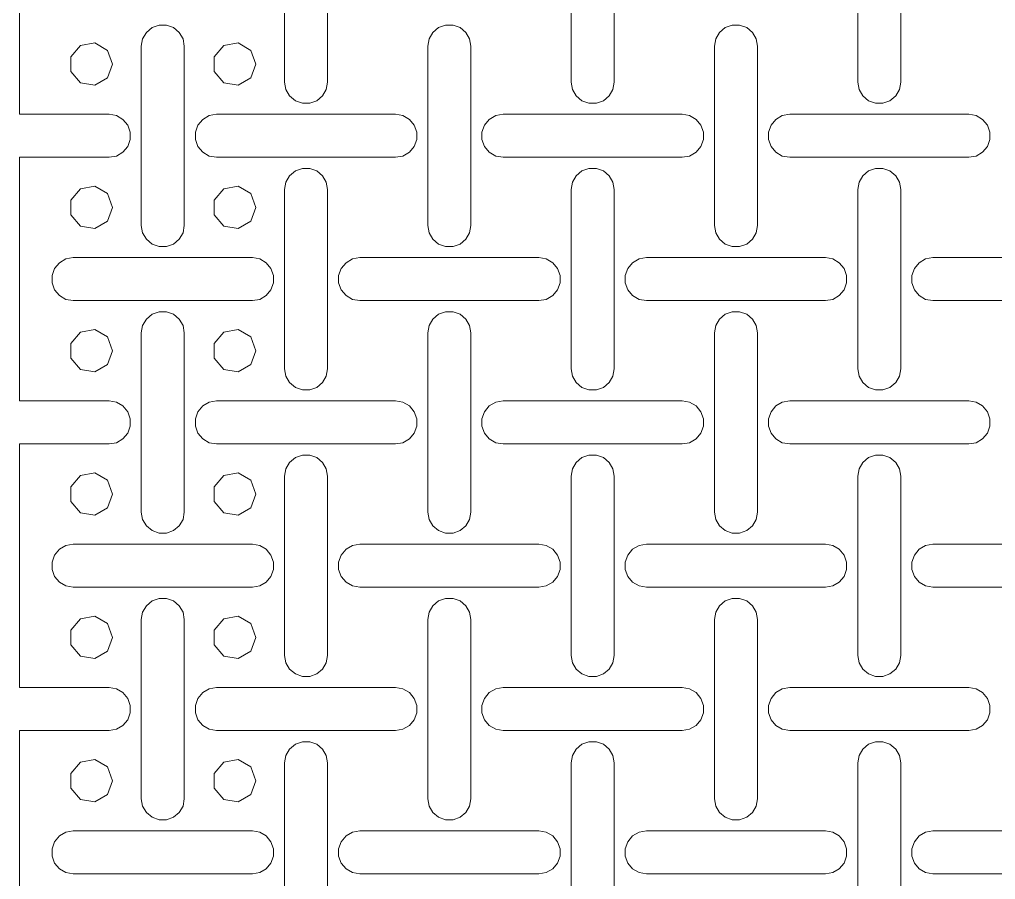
# Model space of a CAD drawing. Header units: metres. Extents: x 0 to 140, y 0 to 240.
# Drawn here: x 0 to 68.1, y 118.1 to 178.1 of the extents above; entities that cross this region are included whole.
import ezdxf

# ---------------------------------------------------------------- set-up
doc = ezdxf.new("R2010")
doc.units = ezdxf.units.M
doc.layers.add('TOP', color=1, linetype='Continuous', lineweight=0)

msp = doc.modelspace()

# ---------------------------------------------------------------- linework, layer by layer
at = {"layer": 'TOP'}
for p, q in [((0, 171.5), (0, 188.5)), ((18.5, 173.75), (18.5, 186.25)), ((21.5, 173.75), (21.5, 186.25)), ((38.5, 173.75), (38.5, 186.25)), ((41.5, 173.75), (41.5, 186.25)), ((58.5, 173.75), (58.5, 186.25)), ((61.5, 173.75), (61.5, 186.25)), ((8.59, 176.763), (8.851, 177.214)), ((8.851, 177.214), (9.25, 177.549)), ((9.25, 177.549), (9.74, 177.727)), ((9.74, 177.727), (10.26, 177.727)), ((10.26, 177.727), (10.75, 177.549)), ((10.75, 177.549), (11.149, 177.214)), ((11.149, 177.214), (11.41, 176.763)), ((28.59, 176.763), (28.851, 177.214)), ((28.851, 177.214), (29.25, 177.549)), ((29.25, 177.549), (29.74, 177.727)), ((29.74, 177.727), (30.26, 177.727)), ((30.26, 177.727), (30.75, 177.549)), ((30.75, 177.549), (31.149, 177.214)), ((31.149, 177.214), (31.41, 176.763)), ((48.59, 176.763), (48.851, 177.214)), ((48.851, 177.214), (49.25, 177.549)), ((49.25, 177.549), (49.74, 177.727)), ((49.74, 177.727), (50.26, 177.727)), ((50.26, 177.727), (50.75, 177.549)), ((50.75, 177.549), (51.149, 177.214)), ((51.149, 177.214), (51.41, 176.763)), ((5.26, 176.477), (4.25, 176.299)), ((6.149, 175.964), (5.26, 176.477)), ((8.5, 176.25), (8.59, 176.763)), ((11.41, 176.763), (11.5, 176.25)), ((15.26, 176.477), (14.25, 176.299)), ((16.149, 175.964), (15.26, 176.477)), ((28.5, 176.25), (28.59, 176.763)), ((31.41, 176.763), (31.5, 176.25)), ((48.5, 176.25), (48.59, 176.763)), ((51.41, 176.763), (51.5, 176.25)), ((4.25, 176.299), (3.59, 175.513)), ((6.5, 175), (6.149, 175.964)), ((8.5, 163.75), (8.5, 176.25)), ((11.5, 163.75), (11.5, 176.25)), ((14.25, 176.299), (13.59, 175.513)), ((16.5, 175), (16.149, 175.964)), ((28.5, 163.75), (28.5, 176.25)), ((31.5, 163.75), (31.5, 176.25)), ((48.5, 163.75), (48.5, 176.25)), ((51.5, 163.75), (51.5, 176.25)), ((3.59, 175.513), (3.59, 174.487)), ((13.59, 175.513), (13.59, 174.487)), ((3.59, 174.487), (4.25, 173.701)), ((6.149, 174.036), (6.5, 175)), ((13.59, 174.487), (14.25, 173.701)), ((16.149, 174.036), (16.5, 175)), ((4.25, 173.701), (5.26, 173.523)), ((5.26, 173.523), (6.149, 174.036)), ((14.25, 173.701), (15.26, 173.523)), ((15.26, 173.523), (16.149, 174.036)), ((18.5, 173.75), (18.59, 173.237)), ((21.41, 173.237), (21.5, 173.75)), ((38.5, 173.75), (38.59, 173.237)), ((41.41, 173.237), (41.5, 173.75)), ((58.5, 173.75), (58.59, 173.237)), ((61.41, 173.237), (61.5, 173.75)), ((18.59, 173.237), (18.851, 172.786)), ((21.149, 172.786), (21.41, 173.237)), ((38.59, 173.237), (38.851, 172.786)), ((41.149, 172.786), (41.41, 173.237)), ((58.59, 173.237), (58.851, 172.786)), ((61.149, 172.786), (61.41, 173.237)), ((18.851, 172.786), (19.25, 172.451)), ((19.25, 172.451), (19.74, 172.273)), ((20.26, 172.273), (20.75, 172.451)), ((20.75, 172.451), (21.149, 172.786)), ((38.851, 172.786), (39.25, 172.451)), ((39.25, 172.451), (39.74, 172.273)), ((40.26, 172.273), (40.75, 172.451)), ((40.75, 172.451), (41.149, 172.786)), ((58.851, 172.786), (59.25, 172.451)), ((59.25, 172.451), (59.74, 172.273)), ((60.26, 172.273), (60.75, 172.451)), ((60.75, 172.451), (61.149, 172.786)), ((19.74, 172.273), (20.26, 172.273)), ((39.74, 172.273), (40.26, 172.273)), ((59.74, 172.273), (60.26, 172.273)), ((0, 171.5), (6.25, 171.5)), ((6.25, 171.5), (6.763, 171.41)), ((6.763, 171.41), (7.214, 171.149)), ((7.214, 171.149), (7.549, 170.75)), ((12.451, 170.75), (12.786, 171.149)), ((12.786, 171.149), (13.237, 171.41)), ((13.237, 171.41), (13.75, 171.5)), ((13.75, 171.5), (26.25, 171.5)), ((26.25, 171.5), (26.763, 171.41)), ((26.763, 171.41), (27.214, 171.149)), ((27.214, 171.149), (27.549, 170.75)), ((32.451, 170.75), (32.786, 171.149)), ((32.786, 171.149), (33.237, 171.41)), ((33.237, 171.41), (33.75, 171.5)), ((33.75, 171.5), (46.25, 171.5)), ((46.25, 171.5), (46.763, 171.41)), ((46.763, 171.41), (47.214, 171.149)), ((47.214, 171.149), (47.549, 170.75)), ((52.451, 170.75), (52.786, 171.149)), ((52.786, 171.149), (53.237, 171.41)), ((53.237, 171.41), (53.75, 171.5)), ((53.75, 171.5), (66.25, 171.5)), ((66.25, 171.5), (66.763, 171.41)), ((66.763, 171.41), (67.214, 171.149)), ((67.214, 171.149), (67.549, 170.75)), ((7.549, 170.75), (7.727, 170.26)), ((12.273, 170.26), (12.451, 170.75)), ((27.549, 170.75), (27.727, 170.26)), ((32.273, 170.26), (32.451, 170.75)), ((47.549, 170.75), (47.727, 170.26)), ((52.273, 170.26), (52.451, 170.75)), ((67.549, 170.75), (67.727, 170.26)), ((7.727, 169.74), (7.549, 169.25)), ((7.727, 170.26), (7.727, 169.74)), ((12.273, 169.74), (12.273, 170.26)), ((12.451, 169.25), (12.273, 169.74)), ((27.727, 169.74), (27.549, 169.25)), ((27.727, 170.26), (27.727, 169.74)), ((32.273, 169.74), (32.273, 170.26)), ((32.451, 169.25), (32.273, 169.74)), ((47.727, 169.74), (47.549, 169.25)), ((47.727, 170.26), (47.727, 169.74)), ((52.273, 169.74), (52.273, 170.26)), ((52.451, 169.25), (52.273, 169.74)), ((67.727, 169.74), (67.549, 169.25)), ((67.727, 170.26), (67.727, 169.74)), ((7.549, 169.25), (7.214, 168.851)), ((12.786, 168.851), (12.451, 169.25)), ((27.549, 169.25), (27.214, 168.851)), ((32.786, 168.851), (32.451, 169.25)), ((47.549, 169.25), (47.214, 168.851)), ((52.786, 168.851), (52.451, 169.25)), ((67.549, 169.25), (67.214, 168.851)), ((0, 168.5), (6.25, 168.5)), ((0, 151.5), (0, 168.5)), ((6.763, 168.59), (6.25, 168.5)), ((7.214, 168.851), (6.763, 168.59)), ((13.237, 168.59), (12.786, 168.851)), ((13.75, 168.5), (13.237, 168.59)), ((13.75, 168.5), (26.25, 168.5)), ((26.763, 168.59), (26.25, 168.5)), ((27.214, 168.851), (26.763, 168.59)), ((33.237, 168.59), (32.786, 168.851)), ((33.75, 168.5), (33.237, 168.59)), ((33.75, 168.5), (46.25, 168.5)), ((46.763, 168.59), (46.25, 168.5)), ((47.214, 168.851), (46.763, 168.59)), ((53.237, 168.59), (52.786, 168.851)), ((53.75, 168.5), (53.237, 168.59)), ((53.75, 168.5), (66.25, 168.5)), ((66.763, 168.59), (66.25, 168.5)), ((67.214, 168.851), (66.763, 168.59)), ((19.25, 167.549), (19.74, 167.727)), ((19.74, 167.727), (20.26, 167.727)), ((20.26, 167.727), (20.75, 167.549)), ((39.25, 167.549), (39.74, 167.727)), ((39.74, 167.727), (40.26, 167.727)), ((40.26, 167.727), (40.75, 167.549)), ((59.25, 167.549), (59.74, 167.727)), ((59.74, 167.727), (60.26, 167.727)), ((60.26, 167.727), (60.75, 167.549)), ((18.59, 166.763), (18.851, 167.214)), ((18.851, 167.214), (19.25, 167.549)), ((20.75, 167.549), (21.149, 167.214)), ((21.149, 167.214), (21.41, 166.763)), ((38.59, 166.763), (38.851, 167.214)), ((38.851, 167.214), (39.25, 167.549)), ((40.75, 167.549), (41.149, 167.214)), ((41.149, 167.214), (41.41, 166.763)), ((58.59, 166.763), (58.851, 167.214)), ((58.851, 167.214), (59.25, 167.549)), ((60.75, 167.549), (61.149, 167.214)), ((61.149, 167.214), (61.41, 166.763)), ((4.25, 166.299), (3.59, 165.513)), ((5.26, 166.477), (4.25, 166.299)), ((6.149, 165.964), (5.26, 166.477)), ((14.25, 166.299), (13.59, 165.513)), ((15.26, 166.477), (14.25, 166.299)), ((16.149, 165.964), (15.26, 166.477)), ((18.5, 166.25), (18.59, 166.763)), ((18.5, 153.75), (18.5, 166.25)), ((21.41, 166.763), (21.5, 166.25)), ((21.5, 153.75), (21.5, 166.25)), ((38.5, 166.25), (38.59, 166.763)), ((38.5, 153.75), (38.5, 166.25)), ((41.41, 166.763), (41.5, 166.25)), ((41.5, 153.75), (41.5, 166.25)), ((58.5, 166.25), (58.59, 166.763)), ((58.5, 153.75), (58.5, 166.25)), ((61.41, 166.763), (61.5, 166.25)), ((61.5, 153.75), (61.5, 166.25)), ((6.5, 165), (6.149, 165.964)), ((16.5, 165), (16.149, 165.964)), ((3.59, 165.513), (3.59, 164.487)), ((6.149, 164.036), (6.5, 165)), ((13.59, 165.513), (13.59, 164.487)), ((16.149, 164.036), (16.5, 165)), ((3.59, 164.487), (4.25, 163.701)), ((13.59, 164.487), (14.25, 163.701)), ((4.25, 163.701), (5.26, 163.523)), ((5.26, 163.523), (6.149, 164.036)), ((8.5, 163.75), (8.59, 163.237)), ((11.41, 163.237), (11.5, 163.75)), ((14.25, 163.701), (15.26, 163.523)), ((15.26, 163.523), (16.149, 164.036)), ((28.5, 163.75), (28.59, 163.237)), ((31.41, 163.237), (31.5, 163.75)), ((48.5, 163.75), (48.59, 163.237)), ((51.41, 163.237), (51.5, 163.75)), ((8.59, 163.237), (8.851, 162.786)), ((11.149, 162.786), (11.41, 163.237)), ((28.59, 163.237), (28.851, 162.786)), ((31.149, 162.786), (31.41, 163.237)), ((48.59, 163.237), (48.851, 162.786)), ((51.149, 162.786), (51.41, 163.237)), ((8.851, 162.786), (9.25, 162.451)), ((9.25, 162.451), (9.74, 162.273)), ((9.74, 162.273), (10.26, 162.273)), ((10.26, 162.273), (10.75, 162.451)), ((10.75, 162.451), (11.149, 162.786)), ((28.851, 162.786), (29.25, 162.451)), ((29.25, 162.451), (29.74, 162.273)), ((29.74, 162.273), (30.26, 162.273)), ((30.26, 162.273), (30.75, 162.451)), ((30.75, 162.451), (31.149, 162.786)), ((48.851, 162.786), (49.25, 162.451)), ((49.25, 162.451), (49.74, 162.273)), ((49.74, 162.273), (50.26, 162.273)), ((50.26, 162.273), (50.75, 162.451)), ((50.75, 162.451), (51.149, 162.786)), ((3.237, 161.41), (3.75, 161.5)), ((3.75, 161.5), (16.25, 161.5)), ((16.25, 161.5), (16.763, 161.41)), ((23.237, 161.41), (23.75, 161.5)), ((23.75, 161.5), (36.25, 161.5)), ((36.25, 161.5), (36.763, 161.41)), ((43.237, 161.41), (43.75, 161.5)), ((43.75, 161.5), (56.25, 161.5)), ((56.25, 161.5), (56.763, 161.41)), ((63.237, 161.41), (63.75, 161.5)), ((63.75, 161.5), (76.25, 161.5)), ((2.273, 160.26), (2.451, 160.75)), ((2.451, 160.75), (2.786, 161.149)), ((2.786, 161.149), (3.237, 161.41)), ((16.763, 161.41), (17.214, 161.149)), ((17.214, 161.149), (17.549, 160.75)), ((17.549, 160.75), (17.727, 160.26)), ((22.273, 160.26), (22.451, 160.75)), ((22.451, 160.75), (22.786, 161.149)), ((22.786, 161.149), (23.237, 161.41)), ((36.763, 161.41), (37.214, 161.149)), ((37.214, 161.149), (37.549, 160.75)), ((37.549, 160.75), (37.727, 160.26)), ((42.273, 160.26), (42.451, 160.75)), ((42.451, 160.75), (42.786, 161.149)), ((42.786, 161.149), (43.237, 161.41)), ((56.763, 161.41), (57.214, 161.149)), ((57.214, 161.149), (57.549, 160.75)), ((57.549, 160.75), (57.727, 160.26)), ((62.273, 160.26), (62.451, 160.75)), ((62.451, 160.75), (62.786, 161.149)), ((62.786, 161.149), (63.237, 161.41)), ((2.273, 159.74), (2.273, 160.26)), ((17.727, 160.26), (17.727, 159.74)), ((22.273, 159.74), (22.273, 160.26)), ((37.727, 160.26), (37.727, 159.74)), ((42.273, 159.74), (42.273, 160.26)), ((57.727, 160.26), (57.727, 159.74)), ((62.273, 159.74), (62.273, 160.26)), ((2.451, 159.25), (2.273, 159.74)), ((17.727, 159.74), (17.549, 159.25)), ((22.451, 159.25), (22.273, 159.74)), ((37.727, 159.74), (37.549, 159.25)), ((42.451, 159.25), (42.273, 159.74)), ((57.727, 159.74), (57.549, 159.25)), ((62.451, 159.25), (62.273, 159.74)), ((2.786, 158.851), (2.451, 159.25)), ((3.237, 158.59), (2.786, 158.851)), ((17.214, 158.851), (16.763, 158.59)), ((17.549, 159.25), (17.214, 158.851)), ((22.786, 158.851), (22.451, 159.25)), ((23.237, 158.59), (22.786, 158.851)), ((37.214, 158.851), (36.763, 158.59)), ((37.549, 159.25), (37.214, 158.851)), ((42.786, 158.851), (42.451, 159.25)), ((43.237, 158.59), (42.786, 158.851)), ((57.214, 158.851), (56.763, 158.59)), ((57.549, 159.25), (57.214, 158.851)), ((62.786, 158.851), (62.451, 159.25)), ((63.237, 158.59), (62.786, 158.851)), ((3.75, 158.5), (3.237, 158.59)), ((3.75, 158.5), (16.25, 158.5)), ((16.763, 158.59), (16.25, 158.5)), ((23.75, 158.5), (23.237, 158.59)), ((23.75, 158.5), (36.25, 158.5)), ((36.763, 158.59), (36.25, 158.5)), ((43.75, 158.5), (43.237, 158.59)), ((43.75, 158.5), (56.25, 158.5)), ((56.763, 158.59), (56.25, 158.5)), ((63.75, 158.5), (63.237, 158.59)), ((63.75, 158.5), (76.25, 158.5)), ((8.851, 157.214), (9.25, 157.549)), ((9.25, 157.549), (9.74, 157.727)), ((9.74, 157.727), (10.26, 157.727)), ((10.26, 157.727), (10.75, 157.549)), ((10.75, 157.549), (11.149, 157.214)), ((28.851, 157.214), (29.25, 157.549)), ((29.25, 157.549), (29.74, 157.727)), ((29.74, 157.727), (30.26, 157.727)), ((30.26, 157.727), (30.75, 157.549)), ((30.75, 157.549), (31.149, 157.214)), ((48.851, 157.214), (49.25, 157.549)), ((49.25, 157.549), (49.74, 157.727)), ((49.74, 157.727), (50.26, 157.727)), ((50.26, 157.727), (50.75, 157.549)), ((50.75, 157.549), (51.149, 157.214)), ((8.5, 156.25), (8.59, 156.763)), ((8.59, 156.763), (8.851, 157.214)), ((11.149, 157.214), (11.41, 156.763)), ((11.41, 156.763), (11.5, 156.25)), ((28.5, 156.25), (28.59, 156.763)), ((28.59, 156.763), (28.851, 157.214)), ((31.149, 157.214), (31.41, 156.763)), ((31.41, 156.763), (31.5, 156.25)), ((48.5, 156.25), (48.59, 156.763)), ((48.59, 156.763), (48.851, 157.214)), ((51.149, 157.214), (51.41, 156.763)), ((51.41, 156.763), (51.5, 156.25)), ((4.25, 156.299), (3.59, 155.513)), ((5.26, 156.477), (4.25, 156.299)), ((6.149, 155.964), (5.26, 156.477)), ((8.5, 143.75), (8.5, 156.25)), ((11.5, 143.75), (11.5, 156.25)), ((14.25, 156.299), (13.59, 155.513)), ((15.26, 156.477), (14.25, 156.299)), ((16.149, 155.964), (15.26, 156.477)), ((28.5, 143.75), (28.5, 156.25)), ((31.5, 143.75), (31.5, 156.25)), ((48.5, 143.75), (48.5, 156.25)), ((51.5, 143.75), (51.5, 156.25)), ((3.59, 155.513), (3.59, 154.487)), ((6.5, 155), (6.149, 155.964)), ((13.59, 155.513), (13.59, 154.487)), ((16.5, 155), (16.149, 155.964)), ((6.149, 154.036), (6.5, 155)), ((16.149, 154.036), (16.5, 155)), ((3.59, 154.487), (4.25, 153.701)), ((5.26, 153.523), (6.149, 154.036)), ((13.59, 154.487), (14.25, 153.701)), ((15.26, 153.523), (16.149, 154.036)), ((4.25, 153.701), (5.26, 153.523)), ((14.25, 153.701), (15.26, 153.523)), ((18.5, 153.75), (18.59, 153.237)), ((21.41, 153.237), (21.5, 153.75)), ((38.5, 153.75), (38.59, 153.237)), ((41.41, 153.237), (41.5, 153.75)), ((58.5, 153.75), (58.59, 153.237)), ((61.41, 153.237), (61.5, 153.75)), ((18.59, 153.237), (18.851, 152.786)), ((18.851, 152.786), (19.25, 152.451)), ((20.75, 152.451), (21.149, 152.786)), ((21.149, 152.786), (21.41, 153.237)), ((38.59, 153.237), (38.851, 152.786)), ((38.851, 152.786), (39.25, 152.451)), ((40.75, 152.451), (41.149, 152.786)), ((41.149, 152.786), (41.41, 153.237)), ((58.59, 153.237), (58.851, 152.786)), ((58.851, 152.786), (59.25, 152.451)), ((60.75, 152.451), (61.149, 152.786)), ((61.149, 152.786), (61.41, 153.237)), ((19.25, 152.451), (19.74, 152.273)), ((19.74, 152.273), (20.26, 152.273)), ((20.26, 152.273), (20.75, 152.451)), ((39.25, 152.451), (39.74, 152.273)), ((39.74, 152.273), (40.26, 152.273)), ((40.26, 152.273), (40.75, 152.451)), ((59.25, 152.451), (59.74, 152.273)), ((59.74, 152.273), (60.26, 152.273)), ((60.26, 152.273), (60.75, 152.451)), ((0, 151.5), (6.25, 151.5)), ((6.25, 151.5), (6.763, 151.41)), ((6.763, 151.41), (7.214, 151.149)), ((12.786, 151.149), (13.237, 151.41)), ((13.237, 151.41), (13.75, 151.5)), ((13.75, 151.5), (26.25, 151.5)), ((26.25, 151.5), (26.763, 151.41)), ((26.763, 151.41), (27.214, 151.149)), ((32.786, 151.149), (33.237, 151.41)), ((33.237, 151.41), (33.75, 151.5)), ((33.75, 151.5), (46.25, 151.5)), ((46.25, 151.5), (46.763, 151.41)), ((46.763, 151.41), (47.214, 151.149)), ((52.786, 151.149), (53.237, 151.41)), ((53.237, 151.41), (53.75, 151.5)), ((53.75, 151.5), (66.25, 151.5)), ((66.25, 151.5), (66.763, 151.41)), ((66.763, 151.41), (67.214, 151.149)), ((7.214, 151.149), (7.549, 150.75)), ((7.549, 150.75), (7.727, 150.26)), ((12.273, 150.26), (12.451, 150.75)), ((12.451, 150.75), (12.786, 151.149)), ((27.214, 151.149), (27.549, 150.75)), ((27.549, 150.75), (27.727, 150.26)), ((32.273, 150.26), (32.451, 150.75)), ((32.451, 150.75), (32.786, 151.149)), ((47.214, 151.149), (47.549, 150.75)), ((47.549, 150.75), (47.727, 150.26)), ((52.273, 150.26), (52.451, 150.75)), ((52.451, 150.75), (52.786, 151.149)), ((67.214, 151.149), (67.549, 150.75)), ((67.549, 150.75), (67.727, 150.26)), ((7.727, 150.26), (7.727, 149.74)), ((12.273, 149.74), (12.273, 150.26)), ((27.727, 150.26), (27.727, 149.74)), ((32.273, 149.74), (32.273, 150.26)), ((47.727, 150.26), (47.727, 149.74)), ((52.273, 149.74), (52.273, 150.26)), ((67.727, 150.26), (67.727, 149.74)), ((7.549, 149.25), (7.214, 148.851)), ((7.727, 149.74), (7.549, 149.25)), ((12.451, 149.25), (12.273, 149.74)), ((12.786, 148.851), (12.451, 149.25)), ((27.549, 149.25), (27.214, 148.851)), ((27.727, 149.74), (27.549, 149.25)), ((32.451, 149.25), (32.273, 149.74)), ((32.786, 148.851), (32.451, 149.25)), ((47.549, 149.25), (47.214, 148.851)), ((47.727, 149.74), (47.549, 149.25)), ((52.451, 149.25), (52.273, 149.74)), ((52.786, 148.851), (52.451, 149.25)), ((67.549, 149.25), (67.214, 148.851)), ((67.727, 149.74), (67.549, 149.25)), ((0, 148.5), (6.25, 148.5)), ((0, 131.5), (0, 148.5)), ((6.763, 148.59), (6.25, 148.5)), ((7.214, 148.851), (6.763, 148.59)), ((13.237, 148.59), (12.786, 148.851)), ((13.75, 148.5), (13.237, 148.59)), ((13.75, 148.5), (26.25, 148.5)), ((26.763, 148.59), (26.25, 148.5)), ((27.214, 148.851), (26.763, 148.59)), ((33.237, 148.59), (32.786, 148.851)), ((33.75, 148.5), (33.237, 148.59)), ((33.75, 148.5), (46.25, 148.5)), ((46.763, 148.59), (46.25, 148.5)), ((47.214, 148.851), (46.763, 148.59)), ((53.237, 148.59), (52.786, 148.851)), ((53.75, 148.5), (53.237, 148.59)), ((53.75, 148.5), (66.25, 148.5)), ((66.763, 148.59), (66.25, 148.5)), ((67.214, 148.851), (66.763, 148.59)), ((18.59, 146.763), (18.851, 147.214)), ((18.851, 147.214), (19.25, 147.549)), ((19.25, 147.549), (19.74, 147.727)), ((19.74, 147.727), (20.26, 147.727)), ((20.26, 147.727), (20.75, 147.549)), ((20.75, 147.549), (21.149, 147.214)), ((21.149, 147.214), (21.41, 146.763)), ((38.59, 146.763), (38.851, 147.214)), ((38.851, 147.214), (39.25, 147.549)), ((39.25, 147.549), (39.74, 147.727)), ((39.74, 147.727), (40.26, 147.727)), ((40.26, 147.727), (40.75, 147.549)), ((40.75, 147.549), (41.149, 147.214)), ((41.149, 147.214), (41.41, 146.763)), ((58.59, 146.763), (58.851, 147.214)), ((58.851, 147.214), (59.25, 147.549)), ((59.25, 147.549), (59.74, 147.727)), ((59.74, 147.727), (60.26, 147.727)), ((60.26, 147.727), (60.75, 147.549)), ((60.75, 147.549), (61.149, 147.214)), ((61.149, 147.214), (61.41, 146.763)), ((5.26, 146.477), (4.25, 146.299)), ((6.149, 145.964), (5.26, 146.477)), ((15.26, 146.477), (14.25, 146.299)), ((16.149, 145.964), (15.26, 146.477)), ((18.5, 146.25), (18.59, 146.763)), ((21.41, 146.763), (21.5, 146.25)), ((38.5, 146.25), (38.59, 146.763)), ((41.41, 146.763), (41.5, 146.25)), ((58.5, 146.25), (58.59, 146.763)), ((61.41, 146.763), (61.5, 146.25)), ((4.25, 146.299), (3.59, 145.513)), ((6.5, 145), (6.149, 145.964)), ((14.25, 146.299), (13.59, 145.513)), ((16.5, 145), (16.149, 145.964)), ((18.5, 133.75), (18.5, 146.25)), ((21.5, 133.75), (21.5, 146.25)), ((38.5, 133.75), (38.5, 146.25)), ((41.5, 133.75), (41.5, 146.25)), ((58.5, 133.75), (58.5, 146.25)), ((61.5, 133.75), (61.5, 146.25)), ((3.59, 145.513), (3.59, 144.487)), ((13.59, 145.513), (13.59, 144.487)), ((3.59, 144.487), (4.25, 143.701)), ((6.149, 144.036), (6.5, 145)), ((13.59, 144.487), (14.25, 143.701)), ((16.149, 144.036), (16.5, 145)), ((5.26, 143.523), (6.149, 144.036)), ((8.5, 143.75), (8.59, 143.237)), ((11.41, 143.237), (11.5, 143.75)), ((15.26, 143.523), (16.149, 144.036)), ((28.5, 143.75), (28.59, 143.237)), ((31.41, 143.237), (31.5, 143.75)), ((48.5, 143.75), (48.59, 143.237)), ((51.41, 143.237), (51.5, 143.75)), ((4.25, 143.701), (5.26, 143.523)), ((8.59, 143.237), (8.851, 142.786)), ((11.149, 142.786), (11.41, 143.237)), ((14.25, 143.701), (15.26, 143.523)), ((28.59, 143.237), (28.851, 142.786)), ((31.149, 142.786), (31.41, 143.237)), ((48.59, 143.237), (48.851, 142.786)), ((51.149, 142.786), (51.41, 143.237)), ((8.851, 142.786), (9.25, 142.451)), ((9.25, 142.451), (9.74, 142.273)), ((10.26, 142.273), (10.75, 142.451)), ((10.75, 142.451), (11.149, 142.786)), ((28.851, 142.786), (29.25, 142.451)), ((29.25, 142.451), (29.74, 142.273)), ((30.26, 142.273), (30.75, 142.451)), ((30.75, 142.451), (31.149, 142.786)), ((48.851, 142.786), (49.25, 142.451)), ((49.25, 142.451), (49.74, 142.273)), ((50.26, 142.273), (50.75, 142.451)), ((50.75, 142.451), (51.149, 142.786)), ((9.74, 142.273), (10.26, 142.273)), ((29.74, 142.273), (30.26, 142.273)), ((49.74, 142.273), (50.26, 142.273)), ((2.451, 140.75), (2.786, 141.149)), ((2.786, 141.149), (3.237, 141.41)), ((3.237, 141.41), (3.75, 141.5)), ((3.75, 141.5), (16.25, 141.5)), ((16.25, 141.5), (16.763, 141.41)), ((16.763, 141.41), (17.214, 141.149)), ((17.214, 141.149), (17.549, 140.75)), ((22.451, 140.75), (22.786, 141.149)), ((22.786, 141.149), (23.237, 141.41)), ((23.237, 141.41), (23.75, 141.5)), ((23.75, 141.5), (36.25, 141.5)), ((36.25, 141.5), (36.763, 141.41)), ((36.763, 141.41), (37.214, 141.149)), ((37.214, 141.149), (37.549, 140.75)), ((42.451, 140.75), (42.786, 141.149)), ((42.786, 141.149), (43.237, 141.41)), ((43.237, 141.41), (43.75, 141.5)), ((43.75, 141.5), (56.25, 141.5)), ((56.25, 141.5), (56.763, 141.41)), ((56.763, 141.41), (57.214, 141.149)), ((57.214, 141.149), (57.549, 140.75)), ((62.451, 140.75), (62.786, 141.149)), ((62.786, 141.149), (63.237, 141.41)), ((63.237, 141.41), (63.75, 141.5)), ((63.75, 141.5), (76.25, 141.5)), ((2.273, 140.26), (2.451, 140.75)), ((17.549, 140.75), (17.727, 140.26)), ((22.273, 140.26), (22.451, 140.75)), ((37.549, 140.75), (37.727, 140.26)), ((42.273, 140.26), (42.451, 140.75)), ((57.549, 140.75), (57.727, 140.26)), ((62.273, 140.26), (62.451, 140.75)), ((2.273, 139.74), (2.273, 140.26)), ((2.451, 139.25), (2.273, 139.74)), ((17.727, 139.74), (17.549, 139.25)), ((17.727, 140.26), (17.727, 139.74)), ((22.273, 139.74), (22.273, 140.26)), ((22.451, 139.25), (22.273, 139.74)), ((37.727, 139.74), (37.549, 139.25)), ((37.727, 140.26), (37.727, 139.74)), ((42.273, 139.74), (42.273, 140.26)), ((42.451, 139.25), (42.273, 139.74)), ((57.727, 139.74), (57.549, 139.25)), ((57.727, 140.26), (57.727, 139.74)), ((62.273, 139.74), (62.273, 140.26)), ((62.451, 139.25), (62.273, 139.74)), ((2.786, 138.851), (2.451, 139.25)), ((17.549, 139.25), (17.214, 138.851)), ((22.786, 138.851), (22.451, 139.25)), ((37.549, 139.25), (37.214, 138.851)), ((42.786, 138.851), (42.451, 139.25)), ((57.549, 139.25), (57.214, 138.851)), ((62.786, 138.851), (62.451, 139.25)), ((3.237, 138.59), (2.786, 138.851)), ((3.75, 138.5), (3.237, 138.59)), ((3.75, 138.5), (16.25, 138.5)), ((16.763, 138.59), (16.25, 138.5)), ((17.214, 138.851), (16.763, 138.59)), ((23.237, 138.59), (22.786, 138.851)), ((23.75, 138.5), (23.237, 138.59)), ((23.75, 138.5), (36.25, 138.5)), ((36.763, 138.59), (36.25, 138.5)), ((37.214, 138.851), (36.763, 138.59)), ((43.237, 138.59), (42.786, 138.851)), ((43.75, 138.5), (43.237, 138.59)), ((43.75, 138.5), (56.25, 138.5)), ((56.763, 138.59), (56.25, 138.5)), ((57.214, 138.851), (56.763, 138.59)), ((63.237, 138.59), (62.786, 138.851)), ((63.75, 138.5), (63.237, 138.59)), ((63.75, 138.5), (76.25, 138.5)), ((9.25, 137.549), (9.74, 137.727)), ((9.74, 137.727), (10.26, 137.727)), ((10.26, 137.727), (10.75, 137.549)), ((29.25, 137.549), (29.74, 137.727)), ((29.74, 137.727), (30.26, 137.727)), ((30.26, 137.727), (30.75, 137.549)), ((49.25, 137.549), (49.74, 137.727)), ((49.74, 137.727), (50.26, 137.727)), ((50.26, 137.727), (50.75, 137.549)), ((8.59, 136.763), (8.851, 137.214)), ((8.851, 137.214), (9.25, 137.549)), ((10.75, 137.549), (11.149, 137.214)), ((11.149, 137.214), (11.41, 136.763)), ((28.59, 136.763), (28.851, 137.214)), ((28.851, 137.214), (29.25, 137.549)), ((30.75, 137.549), (31.149, 137.214)), ((31.149, 137.214), (31.41, 136.763)), ((48.59, 136.763), (48.851, 137.214)), ((48.851, 137.214), (49.25, 137.549)), ((50.75, 137.549), (51.149, 137.214)), ((51.149, 137.214), (51.41, 136.763)), ((4.25, 136.299), (3.59, 135.513)), ((5.26, 136.477), (4.25, 136.299)), ((6.149, 135.964), (5.26, 136.477)), ((8.5, 136.25), (8.59, 136.763)), ((8.5, 123.75), (8.5, 136.25)), ((11.41, 136.763), (11.5, 136.25)), ((11.5, 123.75), (11.5, 136.25)), ((14.25, 136.299), (13.59, 135.513)), ((15.26, 136.477), (14.25, 136.299)), ((16.149, 135.964), (15.26, 136.477)), ((28.5, 136.25), (28.59, 136.763)), ((28.5, 123.75), (28.5, 136.25)), ((31.41, 136.763), (31.5, 136.25)), ((31.5, 123.75), (31.5, 136.25)), ((48.5, 136.25), (48.59, 136.763)), ((48.5, 123.75), (48.5, 136.25)), ((51.41, 136.763), (51.5, 136.25)), ((51.5, 123.75), (51.5, 136.25)), ((6.5, 135), (6.149, 135.964)), ((16.5, 135), (16.149, 135.964)), ((3.59, 135.513), (3.59, 134.487)), ((6.149, 134.036), (6.5, 135)), ((13.59, 135.513), (13.59, 134.487)), ((16.149, 134.036), (16.5, 135)), ((3.59, 134.487), (4.25, 133.701)), ((13.59, 134.487), (14.25, 133.701)), ((4.25, 133.701), (5.26, 133.523)), ((5.26, 133.523), (6.149, 134.036)), ((14.25, 133.701), (15.26, 133.523)), ((15.26, 133.523), (16.149, 134.036)), ((18.5, 133.75), (18.59, 133.237)), ((21.41, 133.237), (21.5, 133.75)), ((38.5, 133.75), (38.59, 133.237)), ((41.41, 133.237), (41.5, 133.75)), ((58.5, 133.75), (58.59, 133.237)), ((61.41, 133.237), (61.5, 133.75)), ((18.59, 133.237), (18.851, 132.786)), ((21.149, 132.786), (21.41, 133.237)), ((38.59, 133.237), (38.851, 132.786)), ((41.149, 132.786), (41.41, 133.237)), ((58.59, 133.237), (58.851, 132.786)), ((61.149, 132.786), (61.41, 133.237)), ((18.851, 132.786), (19.25, 132.451)), ((19.25, 132.451), (19.74, 132.273)), ((19.74, 132.273), (20.26, 132.273)), ((20.26, 132.273), (20.75, 132.451)), ((20.75, 132.451), (21.149, 132.786)), ((38.851, 132.786), (39.25, 132.451)), ((39.25, 132.451), (39.74, 132.273)), ((39.74, 132.273), (40.26, 132.273)), ((40.26, 132.273), (40.75, 132.451)), ((40.75, 132.451), (41.149, 132.786)), ((58.851, 132.786), (59.25, 132.451)), ((59.25, 132.451), (59.74, 132.273)), ((59.74, 132.273), (60.26, 132.273)), ((60.26, 132.273), (60.75, 132.451)), ((60.75, 132.451), (61.149, 132.786)), ((0, 131.5), (6.25, 131.5)), ((6.25, 131.5), (6.763, 131.41)), ((13.237, 131.41), (13.75, 131.5)), ((13.75, 131.5), (26.25, 131.5)), ((26.25, 131.5), (26.763, 131.41)), ((33.237, 131.41), (33.75, 131.5)), ((33.75, 131.5), (46.25, 131.5)), ((46.25, 131.5), (46.763, 131.41)), ((53.237, 131.41), (53.75, 131.5)), ((53.75, 131.5), (66.25, 131.5)), ((66.25, 131.5), (66.763, 131.41)), ((6.763, 131.41), (7.214, 131.149)), ((7.214, 131.149), (7.549, 130.75)), ((12.451, 130.75), (12.786, 131.149)), ((12.786, 131.149), (13.237, 131.41)), ((26.763, 131.41), (27.214, 131.149)), ((27.214, 131.149), (27.549, 130.75)), ((32.451, 130.75), (32.786, 131.149)), ((32.786, 131.149), (33.237, 131.41)), ((46.763, 131.41), (47.214, 131.149)), ((47.214, 131.149), (47.549, 130.75)), ((52.451, 130.75), (52.786, 131.149)), ((52.786, 131.149), (53.237, 131.41)), ((66.763, 131.41), (67.214, 131.149)), ((67.214, 131.149), (67.549, 130.75)), ((7.549, 130.75), (7.727, 130.26)), ((7.727, 130.26), (7.727, 129.74)), ((12.273, 130.26), (12.451, 130.75)), ((12.273, 129.74), (12.273, 130.26)), ((27.549, 130.75), (27.727, 130.26)), ((27.727, 130.26), (27.727, 129.74)), ((32.273, 130.26), (32.451, 130.75)), ((32.273, 129.74), (32.273, 130.26)), ((47.549, 130.75), (47.727, 130.26)), ((47.727, 130.26), (47.727, 129.74)), ((52.273, 130.26), (52.451, 130.75)), ((52.273, 129.74), (52.273, 130.26)), ((67.549, 130.75), (67.727, 130.26)), ((67.727, 130.26), (67.727, 129.74)), ((7.727, 129.74), (7.549, 129.25)), ((12.451, 129.25), (12.273, 129.74)), ((27.727, 129.74), (27.549, 129.25)), ((32.451, 129.25), (32.273, 129.74)), ((47.727, 129.74), (47.549, 129.25)), ((52.451, 129.25), (52.273, 129.74)), ((67.727, 129.74), (67.549, 129.25)), ((7.214, 128.851), (6.763, 128.59)), ((7.549, 129.25), (7.214, 128.851)), ((12.786, 128.851), (12.451, 129.25)), ((13.237, 128.59), (12.786, 128.851)), ((27.214, 128.851), (26.763, 128.59)), ((27.549, 129.25), (27.214, 128.851)), ((32.786, 128.851), (32.451, 129.25)), ((33.237, 128.59), (32.786, 128.851)), ((47.214, 128.851), (46.763, 128.59)), ((47.549, 129.25), (47.214, 128.851)), ((52.786, 128.851), (52.451, 129.25)), ((53.237, 128.59), (52.786, 128.851)), ((67.214, 128.851), (66.763, 128.59)), ((67.549, 129.25), (67.214, 128.851)), ((0, 128.5), (6.25, 128.5)), ((0, 111.5), (0, 128.5)), ((6.763, 128.59), (6.25, 128.5)), ((13.75, 128.5), (13.237, 128.59)), ((13.75, 128.5), (26.25, 128.5)), ((26.763, 128.59), (26.25, 128.5)), ((33.75, 128.5), (33.237, 128.59)), ((33.75, 128.5), (46.25, 128.5)), ((46.763, 128.59), (46.25, 128.5)), ((53.75, 128.5), (53.237, 128.59)), ((53.75, 128.5), (66.25, 128.5)), ((66.763, 128.59), (66.25, 128.5)), ((18.851, 127.214), (19.25, 127.549)), ((19.25, 127.549), (19.74, 127.727)), ((19.74, 127.727), (20.26, 127.727)), ((20.26, 127.727), (20.75, 127.549)), ((20.75, 127.549), (21.149, 127.214)), ((38.851, 127.214), (39.25, 127.549)), ((39.25, 127.549), (39.74, 127.727)), ((39.74, 127.727), (40.26, 127.727)), ((40.26, 127.727), (40.75, 127.549)), ((40.75, 127.549), (41.149, 127.214)), ((58.851, 127.214), (59.25, 127.549)), ((59.25, 127.549), (59.74, 127.727)), ((59.74, 127.727), (60.26, 127.727)), ((60.26, 127.727), (60.75, 127.549)), ((60.75, 127.549), (61.149, 127.214)), ((18.5, 126.25), (18.59, 126.763)), ((18.59, 126.763), (18.851, 127.214)), ((21.149, 127.214), (21.41, 126.763)), ((21.41, 126.763), (21.5, 126.25)), ((38.5, 126.25), (38.59, 126.763)), ((38.59, 126.763), (38.851, 127.214)), ((41.149, 127.214), (41.41, 126.763)), ((41.41, 126.763), (41.5, 126.25)), ((58.5, 126.25), (58.59, 126.763)), ((58.59, 126.763), (58.851, 127.214)), ((61.149, 127.214), (61.41, 126.763)), ((61.41, 126.763), (61.5, 126.25)), ((4.25, 126.299), (3.59, 125.513)), ((5.26, 126.477), (4.25, 126.299)), ((6.149, 125.964), (5.26, 126.477)), ((14.25, 126.299), (13.59, 125.513)), ((15.26, 126.477), (14.25, 126.299)), ((16.149, 125.964), (15.26, 126.477)), ((18.5, 113.75), (18.5, 126.25)), ((21.5, 113.75), (21.5, 126.25)), ((38.5, 113.75), (38.5, 126.25)), ((41.5, 113.75), (41.5, 126.25)), ((58.5, 113.75), (58.5, 126.25)), ((61.5, 113.75), (61.5, 126.25)), ((3.59, 125.513), (3.59, 124.487)), ((6.5, 125), (6.149, 125.964)), ((13.59, 125.513), (13.59, 124.487)), ((16.5, 125), (16.149, 125.964)), ((6.149, 124.036), (6.5, 125)), ((16.149, 124.036), (16.5, 125)), ((3.59, 124.487), (4.25, 123.701)), ((5.26, 123.523), (6.149, 124.036)), ((13.59, 124.487), (14.25, 123.701)), ((15.26, 123.523), (16.149, 124.036)), ((4.25, 123.701), (5.26, 123.523)), ((8.5, 123.75), (8.59, 123.237)), ((11.41, 123.237), (11.5, 123.75)), ((14.25, 123.701), (15.26, 123.523)), ((28.5, 123.75), (28.59, 123.237)), ((31.41, 123.237), (31.5, 123.75)), ((48.5, 123.75), (48.59, 123.237)), ((51.41, 123.237), (51.5, 123.75)), ((8.59, 123.237), (8.851, 122.786)), ((8.851, 122.786), (9.25, 122.451)), ((10.75, 122.451), (11.149, 122.786)), ((11.149, 122.786), (11.41, 123.237)), ((28.59, 123.237), (28.851, 122.786)), ((28.851, 122.786), (29.25, 122.451)), ((30.75, 122.451), (31.149, 122.786)), ((31.149, 122.786), (31.41, 123.237)), ((48.59, 123.237), (48.851, 122.786)), ((48.851, 122.786), (49.25, 122.451)), ((50.75, 122.451), (51.149, 122.786)), ((51.149, 122.786), (51.41, 123.237)), ((9.25, 122.451), (9.74, 122.273)), ((9.74, 122.273), (10.26, 122.273)), ((10.26, 122.273), (10.75, 122.451)), ((29.25, 122.451), (29.74, 122.273)), ((29.74, 122.273), (30.26, 122.273)), ((30.26, 122.273), (30.75, 122.451)), ((49.25, 122.451), (49.74, 122.273)), ((49.74, 122.273), (50.26, 122.273)), ((50.26, 122.273), (50.75, 122.451)), ((2.786, 121.149), (3.237, 121.41)), ((3.237, 121.41), (3.75, 121.5)), ((3.75, 121.5), (16.25, 121.5)), ((16.25, 121.5), (16.763, 121.41)), ((16.763, 121.41), (17.214, 121.149)), ((22.786, 121.149), (23.237, 121.41)), ((23.237, 121.41), (23.75, 121.5)), ((23.75, 121.5), (36.25, 121.5)), ((36.25, 121.5), (36.763, 121.41)), ((36.763, 121.41), (37.214, 121.149)), ((42.786, 121.149), (43.237, 121.41)), ((43.237, 121.41), (43.75, 121.5)), ((43.75, 121.5), (56.25, 121.5)), ((56.25, 121.5), (56.763, 121.41)), ((56.763, 121.41), (57.214, 121.149)), ((62.786, 121.149), (63.237, 121.41)), ((63.237, 121.41), (63.75, 121.5)), ((63.75, 121.5), (76.25, 121.5)), ((2.273, 120.26), (2.451, 120.75)), ((2.451, 120.75), (2.786, 121.149)), ((17.214, 121.149), (17.549, 120.75)), ((17.549, 120.75), (17.727, 120.26)), ((22.273, 120.26), (22.451, 120.75)), ((22.451, 120.75), (22.786, 121.149)), ((37.214, 121.149), (37.549, 120.75)), ((37.549, 120.75), (37.727, 120.26)), ((42.273, 120.26), (42.451, 120.75)), ((42.451, 120.75), (42.786, 121.149)), ((57.214, 121.149), (57.549, 120.75)), ((57.549, 120.75), (57.727, 120.26)), ((62.273, 120.26), (62.451, 120.75)), ((62.451, 120.75), (62.786, 121.149)), ((2.273, 119.74), (2.273, 120.26)), ((17.727, 120.26), (17.727, 119.74)), ((22.273, 119.74), (22.273, 120.26)), ((37.727, 120.26), (37.727, 119.74)), ((42.273, 119.74), (42.273, 120.26)), ((57.727, 120.26), (57.727, 119.74)), ((62.273, 119.74), (62.273, 120.26)), ((2.451, 119.25), (2.273, 119.74)), ((2.786, 118.851), (2.451, 119.25)), ((17.549, 119.25), (17.214, 118.851)), ((17.727, 119.74), (17.549, 119.25)), ((22.451, 119.25), (22.273, 119.74)), ((22.786, 118.851), (22.451, 119.25)), ((37.549, 119.25), (37.214, 118.851)), ((37.727, 119.74), (37.549, 119.25)), ((42.451, 119.25), (42.273, 119.74)), ((42.786, 118.851), (42.451, 119.25)), ((57.549, 119.25), (57.214, 118.851)), ((57.727, 119.74), (57.549, 119.25)), ((62.451, 119.25), (62.273, 119.74)), ((62.786, 118.851), (62.451, 119.25)), ((3.237, 118.59), (2.786, 118.851)), ((3.75, 118.5), (3.237, 118.59)), ((16.763, 118.59), (16.25, 118.5)), ((17.214, 118.851), (16.763, 118.59)), ((23.237, 118.59), (22.786, 118.851)), ((23.75, 118.5), (23.237, 118.59)), ((36.763, 118.59), (36.25, 118.5)), ((37.214, 118.851), (36.763, 118.59)), ((43.237, 118.59), (42.786, 118.851)), ((43.75, 118.5), (43.237, 118.59)), ((56.763, 118.59), (56.25, 118.5)), ((57.214, 118.851), (56.763, 118.59)), ((63.237, 118.59), (62.786, 118.851)), ((63.75, 118.5), (63.237, 118.59)), ((3.75, 118.5), (16.25, 118.5)), ((23.75, 118.5), (36.25, 118.5)), ((43.75, 118.5), (56.25, 118.5)), ((63.75, 118.5), (76.25, 118.5))]:
    msp.add_line(p, q, dxfattribs=at)

doc.saveas('drawing.dxf')
